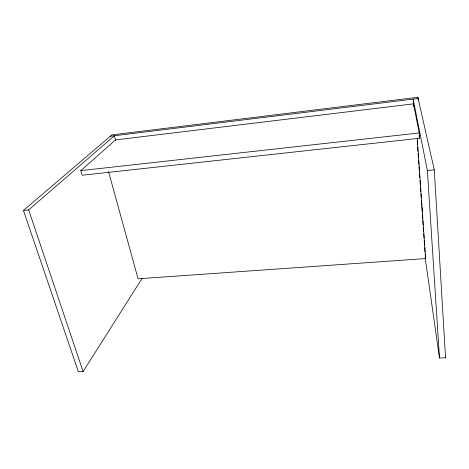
<?xml version="1.0" encoding="UTF-8"?>
<svg xmlns="http://www.w3.org/2000/svg" width="469" height="469" viewBox="0 0 469 469"><rect width="100%" height="100%" fill="white"/><g stroke="black" fill="none" stroke-linecap="round" stroke-linejoin="round"><path stroke-width="0.7" d="M425.143 257.575L439.488 358.035L445.55 357.806L434.265 169.819L417.867 97.282L111.886 134.908L23.45 210.429L78.364 371.718L83.095 371.542L142.189 278.223M80.774 170.634L115.485 139.914L413.5 103.854L419.198 132.962L419.562 138.273L82.128 175.248L80.774 170.634L419.198 132.962M23.45 210.429L28.656 209.913L114.377 135.74L115.691 140.682M110.332 136.233L418.143 98.508L418.289 100.694M413.687 106.539L413.16 99.117L427.37 170.499L434.265 169.819M417.217 138.22L425.623 258.566L138.056 278.791L108.532 171.619M28.656 209.913L83.095 371.542M419.016 135.441L419.562 138.273M445.321 356.358L445.55 357.806M425.623 258.566L425.16 254.216M417.199 140.442L417.504 144.821M417.662 147.008L417.967 151.381M418.119 153.568L418.424 157.947M418.577 160.134L418.881 164.508M419.04 166.7L419.345 171.074M419.497 173.26L419.802 177.64M420.007 180.553L420.312 184.933M420.464 187.119L420.769 191.493M420.928 193.679L421.232 198.059M421.385 200.245L421.742 205.352M421.842 206.811L422.2 211.912M422.352 214.104L422.657 218.478M422.809 220.665L423.12 225.044M423.273 227.231L423.577 231.604M423.73 233.791L424.035 238.17M424.187 240.357L424.545 245.463M424.697 247.65L425.008 252.023M417.867 97.282L417.961 98.736M427.37 170.499L439.488 358.035"/></g></svg>
